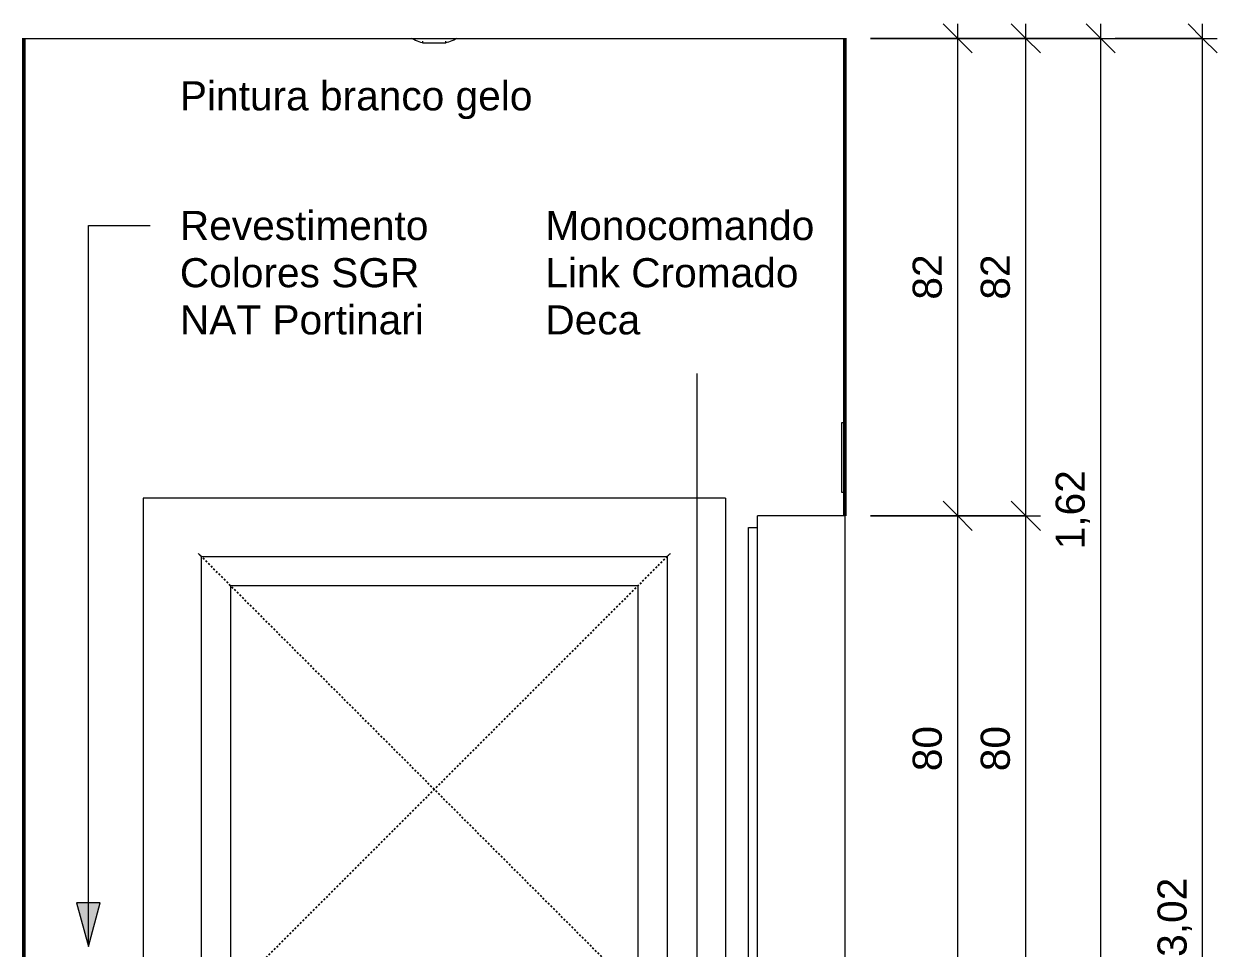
# Model space of a CAD drawing. Header units: millimetres. Extents: x 1525 to 16923, y -16874 to 3225.
# Drawn here: x 4959 to 7009, y 1637 to 3225 of the extents above; entities that cross this region are included whole.
import ezdxf

# ---------------------------------------------------------------- set-up
doc = ezdxf.new("R2010")
doc.units = ezdxf.units.MM
doc.linetypes.add('Dash', pattern=[6.349999999999998, 3.174999999999999, -3.174999999999999])
for name, color, linetype, lineweight in [('A-ANNO-DIMS', 211, 'Continuous', 9), ('A-ANNO-DIMS-25', 211, 'Continuous', 9), ('A-CLNG', 13, 'Continuous', 9), ('A-GLAZ', 151, 'Continuous', 9), ('A-GLAZ-HDLN', 1, 'Dash', 25), ('A-WALL', 113, 'Continuous', 25), ('E-ELEC-FIXT', 91, 'Continuous', 9), ('E-LITE-EQPM', 33, 'Continuous', 9), ('G-ANNO-TEXT', 231, 'Continuous', 9), ('I-FURN', 30, 'Continuous', 9)]:
    doc.layers.add(name, color=color, linetype=linetype, lineweight=lineweight)
doc.styles.add('@Arial Unicode MS', font='ARIALUNI.TTF', dxfattribs={"height": 49.99999999999999})
doc.styles.add('Arial_1', font='arial.ttf', dxfattribs={"height": 50})
doc.dimstyles.new('CRT_-__Metros_-_Linha_de_chamada_3_5_mm', dxfattribs={"dimscale": 304.8, "dimtxt": 50.29224265965954, "dimasz": 0.1640419947506562, "dimexe": 0.08202099737532809, "dimexo": 0.0625, "dimgap": 0.04101049868766404, "dimtad": 1, "dimdec": 0, "dimlfac": 0.1, "dimdsep": 46, "dimtxsty": '@Arial Unicode MS', "dimblk1": 'OBLIQUE', "dimblk2": 'OBLIQUE', "dimsah": 1, "dimcen": 0.09, "dimdle": 0.08202099737532809, "dimazin": 0, "dimtfac": 1, "dimtdec": 4, "dimtix": 1, "dimtmove": 0, "dimatfit": 3, "dimfxl": 0.4921259842519685, "dimfxlon": 1, "dimtvp": 1, "dimtolj": 1, "dimtzin": 0, "dimarcsym": 2})
doc.dimstyles.new('CRT_-__Metros_-_Linha_de_chamada_3_5_mm_1', dxfattribs={"dimscale": 304.8, "dimtxt": 50.29224265965954, "dimasz": 0.1640419947506562, "dimexe": 0.08202099737532809, "dimexo": 0.0625, "dimgap": 0.04101049868766404, "dimtad": 1, "dimlfac": 0.001, "dimrnd": 0.01, "dimzin": 0, "dimdsep": 46, "dimtxsty": '@Arial Unicode MS', "dimblk1": 'OBLIQUE', "dimblk2": 'OBLIQUE', "dimsah": 1, "dimcen": 0.09, "dimdle": 0.08202099737532809, "dimazin": 0, "dimtfac": 1, "dimtdec": 4, "dimtix": 1, "dimtmove": 0, "dimatfit": 3, "dimfxl": 0.4921259842519685, "dimfxlon": 1, "dimtvp": 1, "dimtolj": 1, "dimtzin": 0, "dimarcsym": 2})

# ---------------------------------------------------------------- blocks, each defined once
blk = doc.blocks.new('Janela basculante e folha fixa - 80 x 160 cm-4197855-ELEVAÇÃO 2 BANHEIRO SUÍTE')
at = {"layer": 'A-GLAZ'}
for p, q in [((-2590.379936706012, 2409.999999999948), (-3590.379936706012, 2409.999999999948)), ((-3590.379936706012, 2409.999999999948), (-3590.379936706012, 1600.000000000001)), ((-2590.379936706012, 2409.999999999948), (-2590.379936706012, 1374.041239654104)), ((-3490.379936706024, 709.9999999999399), (-3490.379936706024, 2309.999999999959)), ((-3490.379936706024, 2309.999999999959), (-2690.379936706006, 2309.999999999959)), ((-2690.379936706006, 2309.999999999959), (-2690.379936706006, 1110.000000000002)), ((-3440.379936705997, 2259.999999999945), (-2740.379936705998, 2259.999999999945)), ((-3440.379936705997, 2259.999999999945), (-3440.379936705997, 1559.999999999951)), ((-2740.379936705998, 1559.999999999951), (-2740.379936705998, 2259.999999999945)), ((-3440.379936705997, 1559.999999999951), (-2740.379936705998, 1559.999999999951)), ((-3590.379936706012, 1501.800000000005), (-3590.379936706012, 609.9999999999479)), ((-2690.379936706012, 1509.999999999945), (-3490.379936706012, 1509.999999999945)), ((-3440.379936705998, 1459.999999999947), (-2740.379936705998, 1459.999999999947)), ((-3440.379936705998, 1459.999999999947), (-3440.379936705998, 759.999999999952)), ((-2740.379936705998, 1110), (-2740.379936705998, 1459.999999999947)), ((-2590.379936706012, 1349.958760345894), (-2590.379936706012, 1110)), ((-3440.379936705998, 759.999999999952), (-2905.379936705996, 759.999999999952)), ((-2905.379936705998, 709.9999999999399), (-3490.379936706024, 709.9999999999399)), ((-2905.379936705996, 609.9999999999479), (-3590.379936706012, 609.9999999999479))]:
    blk.add_line(p, q, dxfattribs=at)
for points, knots in [([(-3490.379936706021, 2309.999999999957), (-3490.379936706021, 2310.001935082147), (-3490.466163049416, 2310.085287927763), (-3490.747338739359, 2310.368321031881), (-3491.037422331447, 2310.657317875653), (-3491.341095436444, 2310.9609241057), (-3491.618053761805, 2311.239875685933), (-3491.916483341729, 2311.535505546293), (-3492.327423116724, 2311.948063064056), (-3492.781895112986, 2312.402935602275), (-3493.166914291343, 2312.785103302961), (-3493.564565178361, 2313.185884805451), (-3494.289163070006, 2313.910412807664), (-3494.943604393022, 2314.553936516282), (-3495.379936706021, 2314.999999999956)], [0, 0, 0, 0, 0.1666666666666667, 0.25, 0.3333333333333333, 0.4166666666666666, 0.4583333333333333, 0.5, 0.5833333333333333, 0.6666666666666666, 0.7083333333333333, 0.75, 0.8333333333333334, 1, 1, 1, 1]), ([(-2685.379936706004, 2314.999999999957), (-2685.826000189679, 2314.563667686958), (-2686.468965490697, 2313.909228209673), (-2687.29848658016, 2313.081111411557), (-2687.790226366441, 2312.590895545603), (-2688.157705342385, 2312.220165735472), (-2688.515113051384, 2311.865300720437), (-2688.844314924538, 2311.536546274018), (-2689.140082455022, 2311.238117122434), (-2689.419000225419, 2310.961158691875), (-2689.722623028913, 2310.657485638444), (-2690.011614569182, 2310.367402029857), (-2690.294649441137, 2310.086226345414), (-2690.378001623813, 2309.999999999958), (-2690.379936706004, 2309.999999999957)], [-1, -1, -1, -1, -0.8333333333333333, -0.75, -0.6666666666666666, -0.625, -0.5833333333333333, -0.5, -0.4583333333333333, -0.4166666666666666, -0.3333333333333333, -0.25, -0.1666666666666667, 0, 0, 0, 0]), ([(-3490.379936706021, 709.9999999999393), (-3490.381871788211, 709.9999999999393), (-3490.465224633826, 709.913773656544), (-3490.748257737946, 709.6325979666008), (-3491.037254581719, 709.3425143745122), (-3491.340860811763, 709.0388412695169), (-3491.619812391998, 708.7618829441548), (-3491.915442252357, 708.4634533642303), (-3492.327999770119, 708.0525135892377), (-3492.78287230834, 707.598041592974), (-3493.165040009026, 707.213022414617), (-3493.565821511515, 706.8153715275987), (-3494.290349513726, 706.0907736359528), (-3494.933873222345, 705.4363323129379), (-3495.379936706021, 704.9999999999392)], [0, 0, 0, 0, 0.1666666666666667, 0.25, 0.3333333333333333, 0.4166666666666666, 0.4583333333333333, 0.5, 0.5833333333333333, 0.6666666666666666, 0.7083333333333333, 0.75, 0.8333333333333334, 1, 1, 1, 1])]:
    blk.add_open_spline(points, degree=3, knots=knots, dxfattribs=at)
at = {"layer": 'A-GLAZ-HDLN'}
for p, q in [((-2690.379936706012, 2309.999999999948), (-3490.379936706012, 1509.999999999957)), ((-2690.379936706012, 1509.999999999951), (-3490.379936706012, 2309.999999999948))]:
    blk.add_line(p, q, dxfattribs=at)
blk = doc.blocks.new('ARMÁRIO BANHEIRO - ARMÁRIO BANHEIRO-4333011-ELEVAÇÃO 2 BANHEIRO SUÍTE')
at = {"layer": 'I-FURN', "color": 8}
for p, q in [((-2535.379936705997, 1580), (-2535.379936705997, 2380)), ((-2385.379936705997, 2380), (-2535.379936705997, 2380)), ((-2385.379936705997, 2380), (-2385.379936705997, 1580)), ((-2550.379936705997, 1600), (-2550.379936705997, 2360)), ((-2550.379936705997, 2360), (-2535.379936705997, 2360)), ((-2535.379936705997, 1600), (-2550.379936705997, 1600)), ((-2385.379936705997, 1580), (-2535.379936705997, 1580))]:
    blk.add_line(p, q, dxfattribs=at)
blk = doc.blocks.new('Lâmpada Redonda Embutida - Iluminação-4448281-ELEVAÇÃO 2 BANHEIRO SUÍTE')
at = {"layer": 'E-LITE-EQPM', "flags": 128}
for points in [[(-3110.379936706011, 3192.38527271895), (-3113.45970223944, 3193.246982927377), (-3116.502545071437, 3194.231161632682), (-3119.503597302573, 3195.33623435888), (-3122.458057889472, 3196.560433225349), (-3125.361200325445, 3197.901799775049), (-3128.208380201898, 3199.358188107645), (-3129.379936706011, 3200.000000000005)], [(-3051.379936706012, 3200.000000000004), (-3054.20238807246, 3198.496248521789), (-3057.082715799257, 3197.106567835283), (-3060.016311976477, 3195.833181133136), (-3062.998483476036, 3194.67812556243), (-3066.024459459697, 3193.643248965679), (-3069.089399011396, 3192.730206924675), (-3070.379936706012, 3192.38527271895)]]:
    blk.add_lwpolyline(points, dxfattribs=at)
blk = doc.blocks.new('Lâmpada Redonda Embutida - Iluminação-V1-ELEVAÇÃO 2 BANHEIRO SUÍTE')
at = {"layer": 'E-LITE-EQPM'}
for p, q in [((-3110.37993670601, 3195.381810691724), (-3110.37993670601, 3192.38527271895)), ((-3110.379936706007, 3192.385272718946), (-3070.379936706007, 3192.385272718946)), ((-3110.379936706007, 3192.385272718946), (-3070.379936706007, 3192.385272718946)), ((-3070.37993670601, 3192.38527271895), (-3070.37993670601, 3195.381810691724))]:
    blk.add_line(p, q, dxfattribs=at)
at = {"layer": 'E-LITE-EQPM', "flags": 128}
for points in [[(-3110.37993670601, 3192.38527271895), (-3113.459702239438, 3193.246982927377), (-3116.502545071434, 3194.231161632682), (-3119.503597302571, 3195.33623435888), (-3122.45805788947, 3196.560433225349), (-3125.361200325443, 3197.901799775049), (-3128.208380201896, 3199.358188107645), (-3129.37993670601, 3200.000000000005)], [(-3051.37993670601, 3200.000000000004), (-3054.202388072458, 3198.496248521789), (-3057.082715799255, 3197.106567835283), (-3060.016311976475, 3195.833181133136), (-3062.998483476033, 3194.67812556243), (-3066.024459459696, 3193.643248965679), (-3069.089399011394, 3192.730206924675), (-3070.37993670601, 3192.38527271895)]]:
    blk.add_lwpolyline(points, dxfattribs=at)
blk = doc.blocks.new('CRT_Tomadas e Interruptores - Tomada 10A 1s-4755756-ELEVAÇÃO 2 BANHEIRO SUÍTE')
at = {"layer": 'E-ELEC-FIXT'}
for p, q in [((-2390.379936705973, 2419.999999999992), (-2390.379936705973, 2539.999999999993)), ((-2390.379936705973, 2539.999999999993), (-2385.379936705973, 2539.999999999993)), ((-2385.379936705973, 2419.999999999992), (-2390.379936705973, 2419.999999999992))]:
    blk.add_line(p, q, dxfattribs=at)
blk = doc.blocks.new('DIMBLOCK31-ELEVAÇÃO 2 BANHEIRO SUÍTE')
at = {"layer": 'A-ANNO-DIMS-25', "lineweight": 18}
for p, q in [((6563.438268856396, 2380), (6538.438268856396, 2405)), ((6563.438268856396, 2380), (6588.438268856396, 2355)), ((6563.438268856396, 1579.999999999995), (6538.438268856396, 1604.999999999995)), ((6563.438268856396, 1579.999999999995), (6588.438268856396, 1554.999999999995))]:
    blk.add_line(p, q, dxfattribs=at)
at = {"layer": 'A-ANNO-DIMS-25'}
for p, q in [((6413.438268856396, 2380), (6588.438268856396, 2380)), ((6563.438268856396, 2380), (6413.438268856396, 2380)), ((6563.438268856396, 1579.999999999995), (6563.438268856396, 2380)), ((6413.438268856396, 1579.999999999995), (6588.438268856396, 1579.999999999995)), ((6563.438268856396, 1579.999999999995), (6413.438268856396, 1579.999999999995))]:
    blk.add_line(p, q, dxfattribs=at)
at = {"layer": 'A-ANNO-DIMS-25', "color": 0, "insert": (6486.036863623904, 1941.276399155224), "char_height": 49.99999999999999, "width": 92.93664202745512, "attachment_point": 1, "rotation": 90, "line_spacing_factor": 1.117605392436879, "style": '@Arial Unicode MS'}
blk.add_mtext('80', dxfattribs=at)
blk = doc.blocks.new('_Oblique')
at = {"color": 0, "linetype": 'ByBlock', "lineweight": -2}
blk.add_line((-0.5, -0.5), (0.5, 0.5), dxfattribs=at)
blk = doc.blocks.new('DIMBLOCK32-ELEVAÇÃO 2 BANHEIRO SUÍTE')
at = {"layer": 'A-ANNO-DIMS-25', "lineweight": 18}
for p, q in [((6563.438268856396, 3200), (6538.438268856396, 3225)), ((6563.438268856396, 3200), (6588.438268856396, 3175)), ((6563.438268856396, 2380), (6538.438268856396, 2405)), ((6563.438268856396, 2380), (6588.438268856396, 2355))]:
    blk.add_line(p, q, dxfattribs=at)
at = {"layer": 'A-ANNO-DIMS-25'}
for p, q in [((6563.438268856396, 2380), (6563.438268856396, 3225)), ((6413.438268856396, 3200), (6588.438268856396, 3200)), ((6563.438268856396, 3200), (6413.438268856396, 3200)), ((6413.438268856396, 2380), (6588.438268856396, 2380)), ((6563.438268856396, 2380), (6413.438268856396, 2380))]:
    blk.add_line(p, q, dxfattribs=at)
at = {"layer": 'A-ANNO-DIMS-25', "color": 0, "insert": (6486.036863623904, 2751.276399155227), "char_height": 49.99999999999999, "width": 92.93664202745512, "attachment_point": 1, "rotation": 90, "line_spacing_factor": 1.117605392436879, "style": '@Arial Unicode MS'}
blk.add_mtext('82', dxfattribs=at)
blk = doc.blocks.new('DIMBLOCK35-ELEVAÇÃO 2 BANHEIRO SUÍTE')
at = {"layer": 'A-ANNO-DIMS-25', "lineweight": 18}
for p, q in [((6680.347307754607, 2380), (6655.347307754607, 2405)), ((6680.347307754607, 2380), (6705.347307754607, 2355)), ((6680.347307754607, 1579.999999999995), (6655.347307754607, 1604.999999999995)), ((6680.347307754607, 1579.999999999995), (6705.347307754607, 1554.999999999995))]:
    blk.add_line(p, q, dxfattribs=at)
at = {"layer": 'A-ANNO-DIMS-25'}
for p, q in [((6530.347307754606, 2380), (6705.347307754606, 2380)), ((6680.347307754606, 2380), (6530.347307754606, 2380)), ((6680.347307754607, 1579.999999999995), (6680.347307754607, 2380)), ((6530.347307754606, 1579.999999999995), (6705.347307754606, 1579.999999999995)), ((6680.347307754606, 1579.999999999995), (6530.347307754606, 1579.999999999995))]:
    blk.add_line(p, q, dxfattribs=at)
at = {"layer": 'A-ANNO-DIMS-25', "color": 0, "insert": (6602.945902522115, 1941.276399155224), "char_height": 49.99999999999999, "width": 92.93664202745512, "attachment_point": 1, "rotation": 90, "line_spacing_factor": 1.117605392436879, "style": '@Arial Unicode MS'}
blk.add_mtext('80', dxfattribs=at)
blk = doc.blocks.new('DIMBLOCK36-ELEVAÇÃO 2 BANHEIRO SUÍTE')
at = {"layer": 'A-ANNO-DIMS-25', "lineweight": 18}
for p, q in [((6680.347307754607, 3200), (6655.347307754607, 3225)), ((6680.347307754607, 3200), (6705.347307754607, 3175)), ((6680.347307754607, 2380), (6655.347307754607, 2405)), ((6680.347307754607, 2380), (6705.347307754607, 2355))]:
    blk.add_line(p, q, dxfattribs=at)
at = {"layer": 'A-ANNO-DIMS-25'}
for p, q in [((6680.347307754607, 2380), (6680.347307754607, 3225)), ((6530.347307754606, 3200), (6705.347307754606, 3200)), ((6680.347307754606, 3200), (6530.347307754606, 3200)), ((6530.347307754606, 2380), (6705.347307754606, 2380)), ((6680.347307754606, 2380), (6530.347307754606, 2380))]:
    blk.add_line(p, q, dxfattribs=at)
at = {"layer": 'A-ANNO-DIMS-25', "color": 0, "insert": (6602.945902522115, 2751.276399155227), "char_height": 49.99999999999999, "width": 92.93664202745512, "attachment_point": 1, "rotation": 90, "line_spacing_factor": 1.117605392436879, "style": '@Arial Unicode MS'}
blk.add_mtext('82', dxfattribs=at)
blk = doc.blocks.new('DIMBLOCK38-ELEVAÇÃO 2 BANHEIRO SUÍTE')
at = {"layer": 'A-ANNO-DIMS-25', "lineweight": 18}
for p, q in [((6809.032777172624, 3200), (6784.032777172624, 3225)), ((6809.032777172624, 3200), (6834.032777172624, 3175)), ((6809.032777172624, 1579.999999999995), (6784.032777172624, 1604.999999999995)), ((6809.032777172624, 1579.999999999995), (6834.032777172624, 1554.999999999995))]:
    blk.add_line(p, q, dxfattribs=at)
at = {"layer": 'A-ANNO-DIMS-25'}
for p, q in [((6809.032777172624, 1579.999999999995), (6809.032777172624, 3225)), ((6659.032777172624, 3200), (6834.032777172624, 3200)), ((6809.032777172624, 3200), (6659.032777172624, 3200)), ((6659.032777172624, 1579.999999999995), (6834.032777172624, 1579.999999999995)), ((6809.032777172624, 1579.999999999995), (6659.032777172624, 1579.999999999995))]:
    blk.add_line(p, q, dxfattribs=at)
at = {"layer": 'A-ANNO-DIMS-25', "color": 0, "insert": (6731.631371940133, 2322.359424498414), "char_height": 49.99999999999999, "width": 162.3373812038015, "attachment_point": 1, "rotation": 90, "line_spacing_factor": 1.117605392436879, "style": '@Arial Unicode MS'}
blk.add_mtext('1,62', dxfattribs=at)
blk = doc.blocks.new('DIMBLOCK39-ELEVAÇÃO 2 BANHEIRO SUÍTE')
at = {"layer": 'A-ANNO-DIMS-25', "lineweight": 18}
for p, q in [((6984.032777172624, 3200), (6959.032777172624, 3225)), ((6984.032777172624, 3200), (7009.032777172624, 3175)), ((6984.032777172624, 180), (6959.032777172624, 205.0000000000001)), ((6984.032777172624, 180), (7009.032777172624, 155))]:
    blk.add_line(p, q, dxfattribs=at)
at = {"layer": 'A-ANNO-DIMS-25'}
for p, q in [((6984.032777172624, 155), (6984.032777172624, 3225)), ((6834.032777172624, 3200), (7009.032777172624, 3200)), ((6984.032777172624, 3200), (6834.032777172624, 3200)), ((6834.032777172624, 180), (7009.032777172624, 180)), ((6984.032777172624, 180), (6834.032777172624, 180))]:
    blk.add_line(p, q, dxfattribs=at)
at = {"layer": 'A-ANNO-DIMS-25', "color": 0, "insert": (6906.631371940132, 1622.359424498416), "char_height": 49.99999999999999, "width": 162.3373812038015, "attachment_point": 1, "rotation": 90, "line_spacing_factor": 1.117605392436879, "style": '@Arial Unicode MS'}
blk.add_mtext('3,02', dxfattribs=at)

msp = doc.modelspace()

# ---------------------------------------------------------------- hatches: boundary and pattern name
at = {"layer": 'G-ANNO-TEXT'}
msp.add_hatch(color=7, dxfattribs=at).paths.add_polyline_path([(5070.104760850851, 1639.950639128991), (5090.200950283184, 1714.950639128991), (5050.008571418516, 1714.950639128991)])

# ---------------------------------------------------------------- linework, layer by layer
at = {"layer": 'A-CLNG'}
msp.add_line((4959.333595387154, 3200), (6369.333595387168, 3200), dxfattribs=at)
at = {"layer": 'A-WALL', "lineweight": 50}
for p, q in [((4959.333595387154, 1600.000000000001), (4959.333595387154, 3200.193925873126)), ((6369.333595387168, 3200.193925873126), (6369.333595387168, 2380))]:
    msp.add_line(p, q, dxfattribs=at)
at = {"layer": 'G-ANNO-TEXT', "color": 7}
for p, q in [((5070.104760850851, 2878.607429971224), (5176.465119797431, 2878.607429971224)), ((5070.104760850851, 1639.950639128991), (5070.104760850851, 2878.607429971224)), ((6115.746090238441, 1425.770756885703), (6115.746090238439, 2624.299617471223)), ((5090.200950283184, 1714.950639128991), (5050.008571418516, 1714.950639128991)), ((5050.008571418516, 1714.950639128991), (5070.104760850851, 1639.950639128991)), ((5070.104760850851, 1639.950639128991), (5090.200950283184, 1714.950639128991))]:
    msp.add_line(p, q, dxfattribs=at)

# ---------------------------------------------------------------- block references
at = {"layer": 'A-GLAZ'}
msp.add_blockref('Janela basculante e folha fixa - 80 x 160 cm-4197855-ELEVAÇÃO 2 BANHEIRO SUÍTE', (8754.713532093168, 0), dxfattribs=at)
at = {"layer": 'E-ELEC-FIXT'}
msp.add_blockref('CRT_Tomadas e Interruptores - Tomada 10A 1s-4755756-ELEVAÇÃO 2 BANHEIRO SUÍTE', (8754.713532093168, 0), dxfattribs=at)
at = {"layer": 'E-LITE-EQPM'}
for name in ['Lâmpada Redonda Embutida - Iluminação-4448281-ELEVAÇÃO 2 BANHEIRO SUÍTE', 'Lâmpada Redonda Embutida - Iluminação-V1-ELEVAÇÃO 2 BANHEIRO SUÍTE']:
    msp.add_blockref(name, (8754.713532093168, 0), dxfattribs=at)
at = {"layer": 'I-FURN', "color": 8}
msp.add_blockref('ARMÁRIO BANHEIRO - ARMÁRIO BANHEIRO-4333011-ELEVAÇÃO 2 BANHEIRO SUÍTE', (8754.713532093168, 0), dxfattribs=at)

# ---------------------------------------------------------------- texts
at = {"layer": 'G-ANNO-TEXT', "color": 7, "char_height": 50, "attachment_point": 1, "style": 'Arial_1'}
for s, insert, width in [('Pintura branco gelo', (5227.26511979743, 3126.388481547471), 751.5820312499999), ('Revestimento ', (5227.26511979743, 2903.607429971223), 557.1728125), ('Monocomando ', (5855.094010983839, 2903.607429971223), 595.25296875), ('Colores SGR ', (5227.26511979743, 2822.57878413789), 533.1221875000001), ('Link Cromado ', (5855.094010983839, 2822.57878413789), 563.18546875), ('NAT Portinari', (5227.26511979743, 2741.550138304556), 519.09265625), ('Deca', (5855.094010983839, 2741.550138304556), 202.42609375)]:
    msp.add_mtext(s, dxfattribs=dict(at, insert=insert, width=width))

# ---------------------------------------------------------------- dimensions: what is measured, and where the dimension line sits
at = {"layer": 'A-ANNO-DIMS'}
for base, p1, p2, dimstyle, override, picture, middle in [((6563.4382688564, 3200.000000000002), (6413.438268856396, 2380), (6413.438268856396, 3200), 'CRT_-__Metros_-_Linha_de_chamada_3_5_mm', {"dimpost": '<>', "dimfxl": 820}, 'DIMBLOCK32-ELEVAÇÃO 2 BANHEIRO SUÍTE', (6525.392566115616, 2789.999999999999)), ((6680.34730775461, 3200.000000000002), (6530.347307754606, 2380), (6530.347307754606, 3200), 'CRT_-__Metros_-_Linha_de_chamada_3_5_mm', {"dimpost": '<>', "dimfxl": 820}, 'DIMBLOCK36-ELEVAÇÃO 2 BANHEIRO SUÍTE', (6642.301605013826, 2789.999999999999)), ((6809.032777172628, 3200.000000000002), (6659.032777172624, 1579.999999999995), (6659.032777172624, 3200), 'CRT_-__Metros_-_Linha_de_chamada_3_5_mm_1', {"dimpost": '<>', "dimfxl": 1620.000000000005}, 'DIMBLOCK38-ELEVAÇÃO 2 BANHEIRO SUÍTE', (6770.987074431844, 2389.999999999996)), ((6984.032777172628, 3200.000000000002), (6834.032777172624, 180), (6834.032777172624, 3200), 'CRT_-__Metros_-_Linha_de_chamada_3_5_mm_1', {"dimpost": '<>', "dimfxl": 3020}, 'DIMBLOCK39-ELEVAÇÃO 2 BANHEIRO SUÍTE', (6945.987074431844, 1689.999999999999)), ((6563.4382688564, 2380.000000000001), (6413.438268856396, 1579.999999999995), (6413.438268856396, 2380), 'CRT_-__Metros_-_Linha_de_chamada_3_5_mm', {"dimpost": '<>', "dimfxl": 800.0000000000055}, 'DIMBLOCK31-ELEVAÇÃO 2 BANHEIRO SUÍTE', (6525.392566115616, 1979.999999999996)), ((6680.34730775461, 2380.000000000001), (6530.347307754606, 1579.999999999995), (6530.347307754606, 2380), 'CRT_-__Metros_-_Linha_de_chamada_3_5_mm', {"dimpost": '<>', "dimfxl": 800.0000000000055}, 'DIMBLOCK35-ELEVAÇÃO 2 BANHEIRO SUÍTE', (6642.301605013826, 1979.999999999996))]:
    dim = msp.add_linear_dim(base=base, p1=p1, p2=p2, angle=89.99999999999991, dimstyle=dimstyle, override=override, dxfattribs=at)
    dim.commit()
    dim.dimension.update_dxf_attribs({"geometry": picture, "text_midpoint": middle})

doc.saveas('drawing.dxf')
